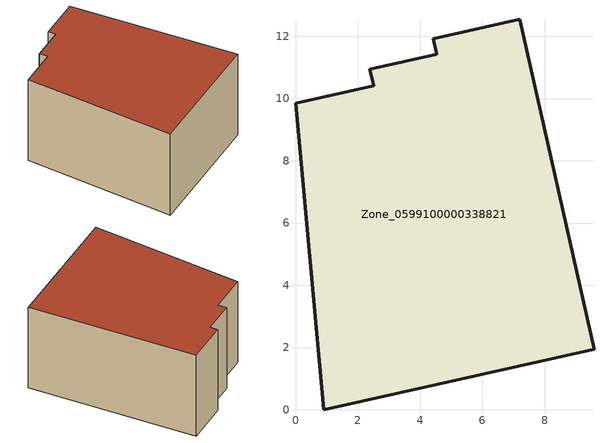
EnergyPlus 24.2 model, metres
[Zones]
Zone_0599100000338821
 floor ground (C_G): 4.54,11.42 4.43,11.92 7.21,12.55 9.59,1.95 0.9,0 0,9.85 2.51,10.41 2.39,10.94 z0
 wall outside (C_F): 2.51,10.41 0,9.85 0.9,0 9.59,1.95 7.21,12.55 4.43,11.92 4.54,11.42 2.39,10.94 2.51,10.41 z0:5.75
 roof outside (C_R): 9.59,1.95 7.21,12.55 4.43,11.92 4.54,11.42 2.39,10.94 2.51,10.41 0,9.85 0.9,0 z5.75
[BUILDING]
Pand.0599100000338821: North Axis=0; Terrain=City; Loads Convergence Tolerance Value=0.04; Temperature Convergence Tolerance Value=0.4; Solar Distribution=FullExterior; Maximum Number of Warmup Days=25; Minimum Number of Warmup Days=1
[Site:Location]
Rotterdam.The.Hague.AP_ZH_NLD Design_Conditions: Latitude=51.96; Longitude=4.45; Time Zone=1; Elevation=-4.5
[SITE:GROUNDTEMPERATURE:BUILDINGSURFACE]
18, 18, 18, 18, 18, 18, 18, 18, 18, 18, 18, 18
[MATERIAL] Thermal Absorptance=0.9; Solar Absorptance=0.7; Visible Absorptance=0.7
Name | Roughness | Thickness | Conductivity | Density | Specific Heat
G.TI.1992-2005 | MediumSmooth | 0.15 | 0.06 | 540 | 1210
F.TI.1992-2005 | Rough | 0.3 | 0.12 | 1920 | 840
R.TI.1992-2005 | MediumRough | 0.2 | 0.08 | 1500 | 1000
[CONSTRUCTION]
C_G: G.TI.1992-2005
C_F: F.TI.1992-2005
C_R: R.TI.1992-2005
[ZONE]
Zone_0599100000338821: Type=1; Multiplier=1; Ceiling Height=Autocalculate; Volume=Autocalculate; Floor Area=autocalculate; Part of Total Floor Area=Yes
[ZONEINFILTRATION:DESIGNFLOWRATE]
Infil_Zone_0599100000338821: Zone or ZoneList or Space or SpaceList=Zone_0599100000338821; Schedule=AlwaysOn; Design Flow Rate Calculation Method=Flow/Area; Flow Rate per Floor Area=0.0015; Constant Term Coefficient=1; Temperature Term Coefficient=0; Velocity Term Coefficient=0; Velocity Squared Term Coefficient=0
[HVACTEMPLATE:ZONE:IDEALLOADSAIRSYSTEM]
Zone_0599100000338821: Maximum Heating Supply Air Temperature=50; Minimum Cooling Supply Air Temperature=13; Maximum Heating Supply Air Humidity Ratio=0.0156; Minimum Cooling Supply Air Humidity Ratio=0.0077; Heating Limit=NoLimit; Cooling Limit=NoLimit; Dehumidification Control Type=ConstantSensibleHeatRatio; Cooling Sensible Heat Ratio=0.7; Dehumidification Setpoint=60; Humidification Control Type=None; Humidification Setpoint=30; Outdoor Air Method=None; Outdoor Air Flow Rate per Person=0.00944; Outdoor Air Flow Rate per Zone Floor Area=0; Outdoor Air Flow Rate per Zone=0; Demand Controlled Ventilation Type=None; Outdoor Air Economizer Type=NoEconomizer; Heat Recovery Type=None; Sensible Heat Recovery Effectiveness=0.7; Latent Heat Recovery Effectiveness=0.65
[ZONECONTROL:THERMOSTAT]
ThermostatControl_Zone_0599100000338821: Zone or ZoneList=Zone_0599100000338821; Control Type Schedule=DualSetpointControlType; Control 1=Thermostat_Zone_0599100000338821; Temperature Difference Between Cutout And Setpoint=0
[THERMOSTATSETPOINT:DUALSETPOINT]
Thermostat_Zone_0599100000338821: Heating Setpoint Temperature Schedule=HeatingSetpoint_Zone_0599100000338821; Cooling Setpoint Temperature Schedule=CoolingSetpoint_Zone_0599100000338821
[SCHEDULE:COMPACT]
HeatingSetpoint_Zone_0599100000338821: Through: 12/31, For: AllDays, Until: 24:00, 21
CoolingSetpoint_Zone_0599100000338821: Through: 12/31, For: AllDays, Until: 24:00, 24
DualSetpointControlType: Through: 12/31, For: AllDays, Until: 24:00, 4
AlwaysOn: Through: 12/31, For: AllDays, Until: 24:00, 1
